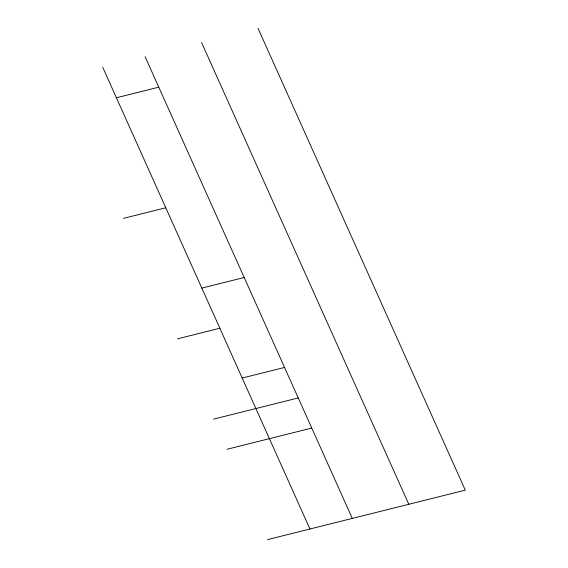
<?xml version="1.0" encoding="UTF-8"?>
<svg xmlns="http://www.w3.org/2000/svg" width="568" height="568" viewBox="0 0 568 568"><rect width="100%" height="100%" fill="white"/><g stroke="black" fill="none" stroke-linecap="round" stroke-linejoin="round"><path stroke-width="0.85" d="M116.412 97.767L158.777 87.174M123.419 218.382L165.785 207.789M201.825 288.09L244.19 277.496M177.479 338.84L219.844 328.24M242.188 378.032L284.554 367.432M213.518 419.141L298.25 397.948M227.03 449.26L311.768 428.066M267.578 539.6L465.284 490.149L258.057 28.4M201.569 42.529L408.797 504.277M145.081 56.658L352.309 518.406M102.716 67.251L309.943 529.007"/></g></svg>
